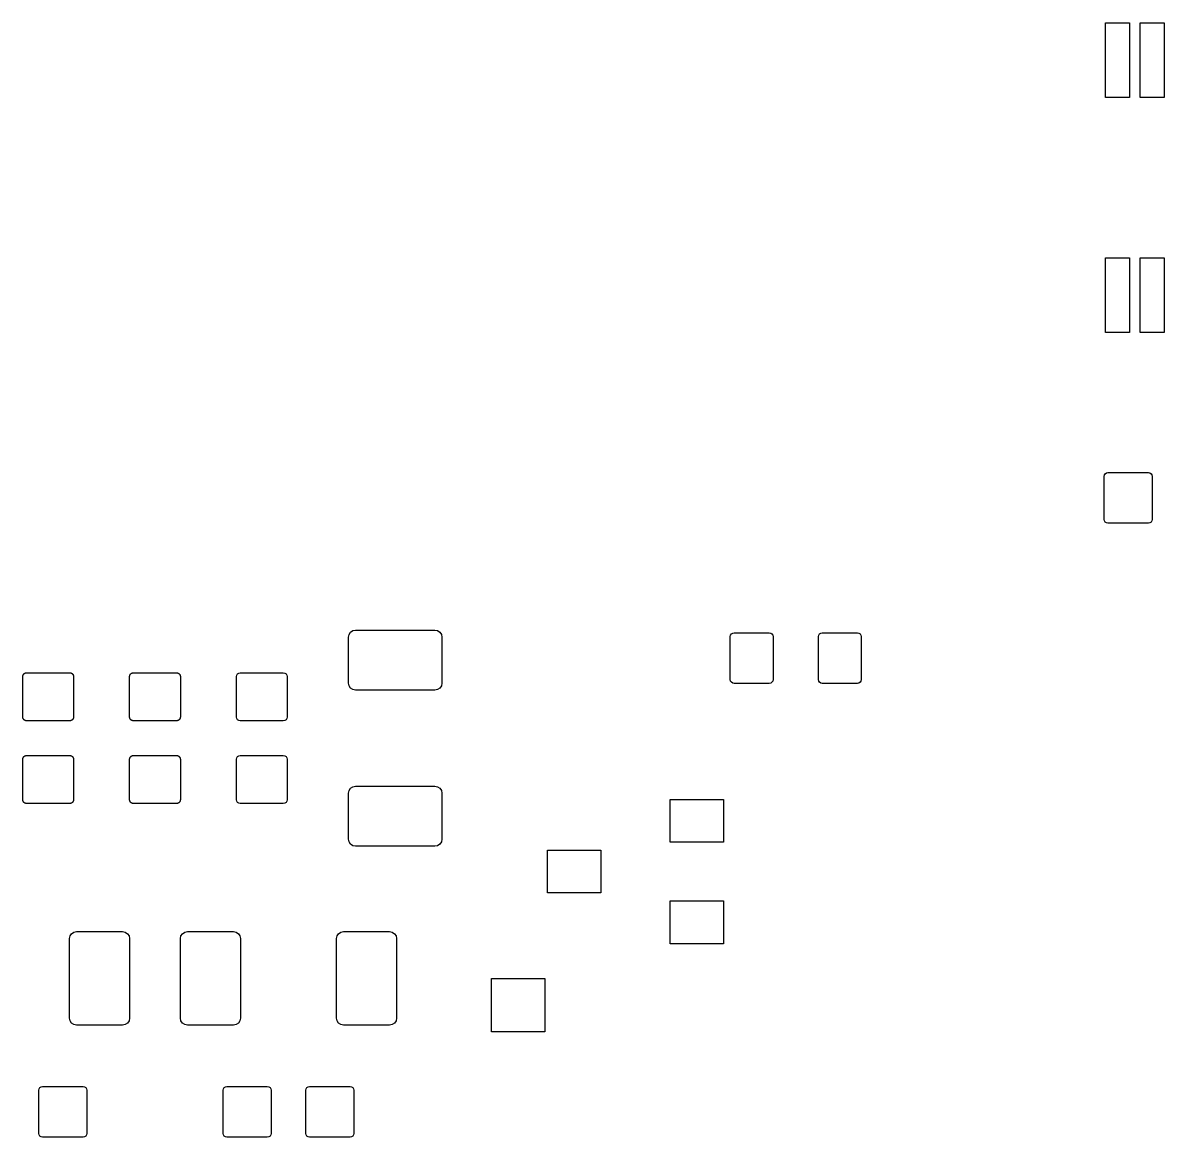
# Model space of a CAD drawing. Header units: inches. Extents: x 4.52 to 7.77, y -6.01 to -2.23.
# Drawn here: x 5.277 to 6.118, y -4.842 to -4.02 of the extents above; entities that cross this region are included whole.
import ezdxf

# ---------------------------------------------------------------- set-up
doc = ezdxf.new("R2010")
doc.units = ezdxf.units.IN
doc.header["$MEASUREMENT"] = 0
doc.layers.add('F.Paste', color=253, linetype='CONTINUOUS', true_color=0xb4a09a)

msp = doc.modelspace()

# ---------------------------------------------------------------- linework, layer by layer
at = {"layer": 'F.Paste', "linetype": 'CONTINUOUS'}
for p, q in [((6.0748, -4.0748), (6.0748, -4.01969)), ((6.0748, -4.01969), (6.09252, -4.01969)), ((6.09252, -4.01969), (6.09252, -4.0748)), ((6.10039, -4.0748), (6.10039, -4.01969)), ((6.10039, -4.01969), (6.11811, -4.01969)), ((6.11811, -4.01969), (6.11811, -4.0748)), ((6.09252, -4.0748), (6.0748, -4.0748)), ((6.11811, -4.0748), (6.10039, -4.0748)), ((6.0748, -4.24803), (6.0748, -4.19291)), ((6.0748, -4.19291), (6.09252, -4.19291)), ((6.09252, -4.19291), (6.09252, -4.24803)), ((6.10039, -4.24803), (6.10039, -4.19291)), ((6.10039, -4.19291), (6.11811, -4.19291)), ((6.11811, -4.19291), (6.11811, -4.24803)), ((6.09252, -4.24803), (6.0748, -4.24803)), ((6.11811, -4.24803), (6.10039, -4.24803)), ((6.07382, -4.35418), (6.07403, -4.35311)), ((6.07382, -4.38598), (6.07382, -4.35418)), ((6.07403, -4.35311), (6.07464, -4.3522)), ((6.07464, -4.3522), (6.07555, -4.35159)), ((6.07555, -4.35159), (6.07662, -4.35138)), ((6.07662, -4.35138), (6.10645, -4.35138)), ((6.10645, -4.35138), (6.10752, -4.35159)), ((6.10752, -4.35159), (6.10843, -4.3522)), ((6.10843, -4.3522), (6.10904, -4.35311)), ((6.10904, -4.35311), (6.10925, -4.35418)), ((6.10925, -4.35418), (6.10925, -4.38598)), ((6.07403, -4.38705), (6.07382, -4.38598)), ((6.07464, -4.38796), (6.07403, -4.38705)), ((6.07555, -4.38857), (6.07464, -4.38796)), ((6.07662, -4.38878), (6.07555, -4.38857)), ((6.10645, -4.38878), (6.07662, -4.38878)), ((6.10752, -4.38857), (6.10645, -4.38878)), ((6.10843, -4.38796), (6.10752, -4.38857)), ((6.10904, -4.38705), (6.10843, -4.38796)), ((6.10925, -4.38598), (6.10904, -4.38705)), ((5.51825, -4.46903), (5.51992, -4.46791)), ((5.51992, -4.46791), (5.5219, -4.46752)), ((5.5219, -4.46752), (5.58046, -4.46752)), ((5.58046, -4.46752), (5.58244, -4.46791)), ((5.58244, -4.46791), (5.58412, -4.46903)), ((5.51673, -4.47269), (5.51713, -4.47071)), ((5.51673, -4.50664), (5.51673, -4.47269)), ((5.51713, -4.47071), (5.51825, -4.46903)), ((5.58412, -4.46903), (5.58524, -4.47071)), ((5.58524, -4.47071), (5.58563, -4.47269)), ((5.58563, -4.47269), (5.58563, -4.50664)), ((5.79823, -4.47229), (5.79844, -4.47122)), ((5.79823, -4.50409), (5.79823, -4.47229)), ((5.79844, -4.47122), (5.79905, -4.47031)), ((5.79905, -4.47031), (5.79996, -4.4697)), ((5.79996, -4.4697), (5.80103, -4.46949)), ((5.80103, -4.46949), (5.82692, -4.46949)), ((5.82692, -4.46949), (5.82799, -4.4697)), ((5.82799, -4.4697), (5.8289, -4.47031)), ((5.8289, -4.47031), (5.82951, -4.47122)), ((5.82951, -4.47122), (5.82972, -4.47229)), ((5.82972, -4.47229), (5.82972, -4.50409)), ((5.86319, -4.47229), (5.8634, -4.47122)), ((5.86319, -4.50409), (5.86319, -4.47229)), ((5.8634, -4.47122), (5.86401, -4.47031)), ((5.86401, -4.47031), (5.86492, -4.4697)), ((5.86492, -4.4697), (5.86599, -4.46949)), ((5.86599, -4.46949), (5.89188, -4.46949)), ((5.89188, -4.46949), (5.89295, -4.4697)), ((5.89295, -4.4697), (5.89386, -4.47031)), ((5.89386, -4.47031), (5.89447, -4.47122)), ((5.89447, -4.47122), (5.89469, -4.47229)), ((5.89469, -4.47229), (5.89469, -4.50409)), ((5.27657, -4.50182), (5.27658, -4.50173)), ((5.27657, -4.53165), (5.27657, -4.50182)), ((5.27658, -4.50164), (5.27659, -4.50154)), ((5.27658, -4.50173), (5.27658, -4.50164)), ((5.27659, -4.50154), (5.2766, -4.50145)), ((5.2766, -4.50145), (5.27661, -4.50136)), ((5.27661, -4.50136), (5.27663, -4.50127)), ((5.27663, -4.50127), (5.27665, -4.50118)), ((5.27665, -4.50118), (5.27667, -4.50109)), ((5.27667, -4.50109), (5.2767, -4.50101)), ((5.2767, -4.50101), (5.27672, -4.50092)), ((5.27672, -4.50092), (5.27675, -4.50083)), ((5.27675, -4.50083), (5.27679, -4.50075)), ((5.27679, -4.50075), (5.27682, -4.50066)), ((5.27682, -4.50066), (5.27686, -4.50058)), ((5.27686, -4.50058), (5.27691, -4.5005)), ((5.27691, -4.5005), (5.27695, -4.50042)), ((5.27695, -4.50042), (5.277, -4.50034)), ((5.277, -4.50034), (5.27705, -4.50026)), ((5.27705, -4.50026), (5.2771, -4.50019)), ((5.2771, -4.50019), (5.27715, -4.50011)), ((5.27715, -4.50011), (5.27721, -4.50004)), ((5.27721, -4.50004), (5.27727, -4.49997)), ((5.27727, -4.49997), (5.27733, -4.4999)), ((5.27733, -4.4999), (5.2774, -4.49984)), ((5.2774, -4.49984), (5.27746, -4.49977)), ((5.27746, -4.49977), (5.27753, -4.49971)), ((5.27753, -4.49971), (5.2776, -4.49965)), ((5.2776, -4.49965), (5.27767, -4.4996)), ((5.27767, -4.4996), (5.27774, -4.49954)), ((5.27774, -4.49954), (5.27782, -4.49949)), ((5.27782, -4.49949), (5.2779, -4.49944)), ((5.2779, -4.49944), (5.27798, -4.49939)), ((5.27798, -4.49939), (5.27806, -4.49935)), ((5.27806, -4.49935), (5.27814, -4.4993)), ((5.27814, -4.4993), (5.27822, -4.49927)), ((5.27822, -4.49927), (5.27831, -4.49923)), ((5.27831, -4.49923), (5.27839, -4.4992)), ((5.27839, -4.4992), (5.27848, -4.49916)), ((5.27848, -4.49916), (5.27856, -4.49914)), ((5.27856, -4.49914), (5.27865, -4.49911)), ((5.27865, -4.49911), (5.27874, -4.49909)), ((5.27874, -4.49909), (5.27883, -4.49907)), ((5.27883, -4.49907), (5.27892, -4.49905)), ((5.27892, -4.49905), (5.27901, -4.49904)), ((5.27901, -4.49904), (5.2791, -4.49903)), ((5.2791, -4.49903), (5.27919, -4.49902)), ((5.27919, -4.49902), (5.27929, -4.49902)), ((5.27929, -4.49902), (5.27938, -4.49902)), ((5.27938, -4.49902), (5.31117, -4.49902)), ((5.31117, -4.49902), (5.31126, -4.49902)), ((5.31126, -4.49902), (5.31136, -4.49902)), ((5.31136, -4.49902), (5.31145, -4.49903)), ((5.31145, -4.49903), (5.31154, -4.49904)), ((5.31154, -4.49904), (5.31163, -4.49905)), ((5.31163, -4.49905), (5.31172, -4.49907)), ((5.31172, -4.49907), (5.31181, -4.49909)), ((5.31181, -4.49909), (5.3119, -4.49911)), ((5.3119, -4.49911), (5.31199, -4.49914)), ((5.31199, -4.49914), (5.31207, -4.49916)), ((5.31207, -4.49916), (5.31216, -4.4992)), ((5.31216, -4.4992), (5.31225, -4.49923)), ((5.31225, -4.49923), (5.31233, -4.49927)), ((5.31233, -4.49927), (5.31241, -4.4993)), ((5.31241, -4.4993), (5.31249, -4.49935)), ((5.31249, -4.49935), (5.31257, -4.49939)), ((5.31257, -4.49939), (5.31265, -4.49944)), ((5.31265, -4.49944), (5.31273, -4.49949)), ((5.31273, -4.49949), (5.31281, -4.49954)), ((5.31281, -4.49954), (5.31288, -4.49959)), ((5.31288, -4.49959), (5.31295, -4.49965)), ((5.31295, -4.49965), (5.31302, -4.49971)), ((5.31302, -4.49971), (5.31309, -4.49977)), ((5.31309, -4.49977), (5.31316, -4.49984)), ((5.31316, -4.49984), (5.31322, -4.4999)), ((5.31322, -4.4999), (5.31328, -4.49997)), ((5.31328, -4.49997), (5.31334, -4.50004)), ((5.31334, -4.50004), (5.3134, -4.50011)), ((5.3134, -4.50011), (5.31345, -4.50019)), ((5.31345, -4.50019), (5.3135, -4.50026)), ((5.3135, -4.50026), (5.31355, -4.50034)), ((5.31355, -4.50034), (5.3136, -4.50042)), ((5.3136, -4.50042), (5.31365, -4.5005)), ((5.31365, -4.5005), (5.31369, -4.50058)), ((5.31369, -4.50058), (5.31373, -4.50066)), ((5.31373, -4.50066), (5.31376, -4.50075)), ((5.31376, -4.50075), (5.3138, -4.50083)), ((5.3138, -4.50083), (5.31383, -4.50092)), ((5.31383, -4.50092), (5.31386, -4.50101)), ((5.31386, -4.50101), (5.31388, -4.50109)), ((5.31388, -4.50109), (5.3139, -4.50118)), ((5.3139, -4.50118), (5.31392, -4.50127)), ((5.31392, -4.50127), (5.31394, -4.50136)), ((5.31394, -4.50136), (5.31395, -4.50145)), ((5.31395, -4.50145), (5.31396, -4.50154)), ((5.31396, -4.50154), (5.31397, -4.50164)), ((5.31397, -4.50164), (5.31397, -4.50173)), ((5.31397, -4.50173), (5.31398, -4.50182)), ((5.31398, -4.50182), (5.31398, -4.53165)), ((5.35531, -4.50182), (5.35532, -4.50173)), ((5.35531, -4.53165), (5.35531, -4.50182)), ((5.35532, -4.50164), (5.35533, -4.50154)), ((5.35532, -4.50173), (5.35532, -4.50164)), ((5.35533, -4.50154), (5.35534, -4.50145)), ((5.35534, -4.50145), (5.35535, -4.50136)), ((5.35535, -4.50136), (5.35537, -4.50127)), ((5.35537, -4.50127), (5.35539, -4.50118)), ((5.35539, -4.50118), (5.35541, -4.50109)), ((5.35541, -4.50109), (5.35544, -4.50101)), ((5.35544, -4.50101), (5.35546, -4.50092)), ((5.35546, -4.50092), (5.35549, -4.50083)), ((5.35549, -4.50083), (5.35553, -4.50075)), ((5.35553, -4.50075), (5.35556, -4.50066)), ((5.35556, -4.50066), (5.3556, -4.50058)), ((5.3556, -4.50058), (5.35565, -4.5005)), ((5.35565, -4.5005), (5.35569, -4.50042)), ((5.35569, -4.50042), (5.35574, -4.50034)), ((5.35574, -4.50034), (5.35579, -4.50026)), ((5.35579, -4.50026), (5.35584, -4.50019)), ((5.35584, -4.50019), (5.35589, -4.50011)), ((5.35589, -4.50011), (5.35595, -4.50004)), ((5.35595, -4.50004), (5.35601, -4.49997)), ((5.35601, -4.49997), (5.35607, -4.4999)), ((5.35607, -4.4999), (5.35614, -4.49984)), ((5.35614, -4.49984), (5.3562, -4.49977)), ((5.3562, -4.49977), (5.35627, -4.49971)), ((5.35627, -4.49971), (5.35634, -4.49965)), ((5.35634, -4.49965), (5.35641, -4.4996)), ((5.35641, -4.4996), (5.35649, -4.49954)), ((5.35649, -4.49954), (5.35656, -4.49949)), ((5.35656, -4.49949), (5.35664, -4.49944)), ((5.35664, -4.49944), (5.35672, -4.49939)), ((5.35672, -4.49939), (5.3568, -4.49935)), ((5.3568, -4.49935), (5.35688, -4.4993)), ((5.35688, -4.4993), (5.35696, -4.49927)), ((5.35696, -4.49927), (5.35705, -4.49923)), ((5.35705, -4.49923), (5.35713, -4.4992)), ((5.35713, -4.4992), (5.35722, -4.49916)), ((5.35722, -4.49916), (5.3573, -4.49914)), ((5.3573, -4.49914), (5.35739, -4.49911)), ((5.35739, -4.49911), (5.35748, -4.49909)), ((5.35748, -4.49909), (5.35757, -4.49907)), ((5.35757, -4.49907), (5.35766, -4.49905)), ((5.35766, -4.49905), (5.35775, -4.49904)), ((5.35775, -4.49904), (5.35784, -4.49903)), ((5.35784, -4.49903), (5.35793, -4.49902)), ((5.35793, -4.49902), (5.35803, -4.49902)), ((5.35803, -4.49902), (5.35812, -4.49902)), ((5.35812, -4.49902), (5.38991, -4.49902)), ((5.38991, -4.49902), (5.39, -4.49902)), ((5.39, -4.49902), (5.3901, -4.49902)), ((5.3901, -4.49902), (5.39019, -4.49903)), ((5.39019, -4.49903), (5.39028, -4.49904)), ((5.39028, -4.49904), (5.39037, -4.49905)), ((5.39037, -4.49905), (5.39046, -4.49907)), ((5.39046, -4.49907), (5.39055, -4.49909)), ((5.39055, -4.49909), (5.39064, -4.49911)), ((5.39064, -4.49911), (5.39073, -4.49914)), ((5.39073, -4.49914), (5.39081, -4.49916)), ((5.39081, -4.49916), (5.3909, -4.4992)), ((5.3909, -4.4992), (5.39099, -4.49923)), ((5.39099, -4.49923), (5.39107, -4.49927)), ((5.39107, -4.49927), (5.39115, -4.4993)), ((5.39115, -4.4993), (5.39123, -4.49935)), ((5.39123, -4.49935), (5.39131, -4.49939)), ((5.39131, -4.49939), (5.39139, -4.49944)), ((5.39139, -4.49944), (5.39147, -4.49949)), ((5.39147, -4.49949), (5.39155, -4.49954)), ((5.39155, -4.49954), (5.39162, -4.49959)), ((5.39162, -4.49959), (5.39169, -4.49965)), ((5.39169, -4.49965), (5.39176, -4.49971)), ((5.39176, -4.49971), (5.39183, -4.49977)), ((5.39183, -4.49977), (5.3919, -4.49984)), ((5.3919, -4.49984), (5.39196, -4.4999)), ((5.39196, -4.4999), (5.39202, -4.49997)), ((5.39202, -4.49997), (5.39208, -4.50004)), ((5.39208, -4.50004), (5.39214, -4.50011)), ((5.39214, -4.50011), (5.39219, -4.50019)), ((5.39219, -4.50019), (5.39224, -4.50026)), ((5.39224, -4.50026), (5.39229, -4.50034)), ((5.39229, -4.50034), (5.39234, -4.50042)), ((5.39234, -4.50042), (5.39239, -4.5005)), ((5.39239, -4.5005), (5.39243, -4.50058)), ((5.39243, -4.50058), (5.39247, -4.50066)), ((5.39247, -4.50066), (5.3925, -4.50075)), ((5.3925, -4.50075), (5.39254, -4.50083)), ((5.39254, -4.50083), (5.39257, -4.50092)), ((5.39257, -4.50092), (5.3926, -4.50101)), ((5.3926, -4.50101), (5.39262, -4.50109)), ((5.39262, -4.50109), (5.39264, -4.50118)), ((5.39264, -4.50118), (5.39266, -4.50127)), ((5.39266, -4.50127), (5.39268, -4.50136)), ((5.39268, -4.50136), (5.39269, -4.50145)), ((5.39269, -4.50145), (5.3927, -4.50154)), ((5.3927, -4.50154), (5.39271, -4.50164)), ((5.39271, -4.50164), (5.39271, -4.50173)), ((5.39271, -4.50173), (5.39272, -4.50182)), ((5.39272, -4.50182), (5.39272, -4.53165)), ((5.43405, -4.50182), (5.43427, -4.50075)), ((5.43405, -4.53165), (5.43405, -4.50182)), ((5.43427, -4.50075), (5.43488, -4.49984)), ((5.43488, -4.49984), (5.43579, -4.49923)), ((5.43579, -4.49923), (5.43686, -4.49902)), ((5.43686, -4.49902), (5.46865, -4.49902)), ((5.46865, -4.49902), (5.46973, -4.49923)), ((5.46973, -4.49923), (5.47064, -4.49984)), ((5.47064, -4.49984), (5.47124, -4.50075)), ((5.47124, -4.50075), (5.47146, -4.50182)), ((5.47146, -4.50182), (5.47146, -4.53165)), ((5.51713, -4.50862), (5.51673, -4.50664)), ((5.51825, -4.5103), (5.51713, -4.50862)), ((5.51992, -4.51142), (5.51825, -4.5103)), ((5.58412, -4.5103), (5.58244, -4.51142)), ((5.58524, -4.50862), (5.58412, -4.5103)), ((5.58563, -4.50664), (5.58524, -4.50862)), ((5.79844, -4.50516), (5.79823, -4.50409)), ((5.79905, -4.50607), (5.79844, -4.50516)), ((5.79996, -4.50668), (5.79905, -4.50607)), ((5.80103, -4.50689), (5.79996, -4.50668)), ((5.82692, -4.50689), (5.80103, -4.50689)), ((5.82799, -4.50668), (5.82692, -4.50689)), ((5.8289, -4.50607), (5.82799, -4.50668)), ((5.82951, -4.50516), (5.8289, -4.50607)), ((5.82972, -4.50409), (5.82951, -4.50516)), ((5.8634, -4.50516), (5.86319, -4.50409)), ((5.86401, -4.50607), (5.8634, -4.50516)), ((5.86492, -4.50668), (5.86401, -4.50607)), ((5.86599, -4.50689), (5.86492, -4.50668)), ((5.89188, -4.50689), (5.86599, -4.50689)), ((5.89295, -4.50668), (5.89188, -4.50689)), ((5.89386, -4.50607), (5.89295, -4.50668)), ((5.89447, -4.50516), (5.89386, -4.50607)), ((5.89469, -4.50409), (5.89447, -4.50516)), ((5.5219, -4.51181), (5.51992, -4.51142)), ((5.58046, -4.51181), (5.5219, -4.51181)), ((5.58244, -4.51142), (5.58046, -4.51181)), ((5.27658, -4.53174), (5.27657, -4.53165)), ((5.27658, -4.53183), (5.27658, -4.53174)), ((5.27659, -4.53192), (5.27658, -4.53183)), ((5.2766, -4.53201), (5.27659, -4.53192)), ((5.27661, -4.5321), (5.2766, -4.53201)), ((5.27663, -4.53219), (5.27661, -4.5321)), ((5.27665, -4.53228), (5.27663, -4.53219)), ((5.27667, -4.53237), (5.27665, -4.53228)), ((5.2767, -4.53246), (5.27667, -4.53237)), ((5.27672, -4.53255), (5.2767, -4.53246)), ((5.27675, -4.53263), (5.27672, -4.53255)), ((5.27679, -4.53272), (5.27675, -4.53263)), ((5.27682, -4.5328), (5.27679, -4.53272)), ((5.27686, -4.53289), (5.27682, -4.5328)), ((5.27691, -4.53297), (5.27686, -4.53289)), ((5.27695, -4.53305), (5.27691, -4.53297)), ((5.277, -4.53313), (5.27695, -4.53305)), ((5.27705, -4.5332), (5.277, -4.53313)), ((5.2771, -4.53328), (5.27705, -4.5332)), ((5.27715, -4.53335), (5.2771, -4.53328)), ((5.27721, -4.53342), (5.27715, -4.53335)), ((5.27727, -4.53349), (5.27721, -4.53342)), ((5.27733, -4.53356), (5.27727, -4.53349)), ((5.2774, -4.53363), (5.27733, -4.53356)), ((5.27746, -4.53369), (5.2774, -4.53363)), ((5.27753, -4.53375), (5.27746, -4.53369)), ((5.2776, -4.53381), (5.27753, -4.53375)), ((5.27767, -4.53387), (5.2776, -4.53381)), ((5.27775, -4.53392), (5.27767, -4.53387)), ((5.27782, -4.53398), (5.27775, -4.53392)), ((5.2779, -4.53403), (5.27782, -4.53398)), ((5.27798, -4.53407), (5.2779, -4.53403)), ((5.27806, -4.53412), (5.27798, -4.53407)), ((5.27814, -4.53416), (5.27806, -4.53412)), ((5.27822, -4.5342), (5.27814, -4.53416)), ((5.27831, -4.53424), (5.27822, -4.5342)), ((5.27839, -4.53427), (5.27831, -4.53424)), ((5.27848, -4.5343), (5.27839, -4.53427)), ((5.27856, -4.53433), (5.27848, -4.5343)), ((5.27865, -4.53435), (5.27856, -4.53433)), ((5.27874, -4.53438), (5.27865, -4.53435)), ((5.27883, -4.53439), (5.27874, -4.53438)), ((5.27892, -4.53441), (5.27883, -4.53439)), ((5.27901, -4.53442), (5.27892, -4.53441)), ((5.2791, -4.53444), (5.27901, -4.53442)), ((5.27919, -4.53444), (5.2791, -4.53444)), ((5.27929, -4.53445), (5.27919, -4.53444)), ((5.27938, -4.53445), (5.27929, -4.53445)), ((5.31117, -4.53445), (5.27938, -4.53445)), ((5.31126, -4.53445), (5.31117, -4.53445)), ((5.31136, -4.53444), (5.31126, -4.53445)), ((5.31145, -4.53444), (5.31136, -4.53444)), ((5.31154, -4.53442), (5.31145, -4.53444)), ((5.31163, -4.53441), (5.31154, -4.53442)), ((5.31172, -4.53439), (5.31163, -4.53441)), ((5.31181, -4.53438), (5.31172, -4.53439)), ((5.3119, -4.53435), (5.31181, -4.53438)), ((5.31199, -4.53433), (5.3119, -4.53435)), ((5.31207, -4.5343), (5.31199, -4.53433)), ((5.31216, -4.53427), (5.31207, -4.5343)), ((5.31225, -4.53424), (5.31216, -4.53427)), ((5.31233, -4.5342), (5.31225, -4.53424)), ((5.31241, -4.53416), (5.31233, -4.5342)), ((5.31249, -4.53412), (5.31241, -4.53416)), ((5.31257, -4.53407), (5.31249, -4.53412)), ((5.31265, -4.53403), (5.31257, -4.53407)), ((5.31273, -4.53398), (5.31265, -4.53403)), ((5.31281, -4.53392), (5.31273, -4.53398)), ((5.31288, -4.53387), (5.31281, -4.53392)), ((5.31295, -4.53381), (5.31288, -4.53387)), ((5.31302, -4.53375), (5.31295, -4.53381)), ((5.31309, -4.53369), (5.31302, -4.53375)), ((5.31316, -4.53363), (5.31309, -4.53369)), ((5.31322, -4.53356), (5.31316, -4.53363)), ((5.31328, -4.53349), (5.31322, -4.53356)), ((5.31334, -4.53342), (5.31328, -4.53349)), ((5.3134, -4.53335), (5.31334, -4.53342)), ((5.31345, -4.53328), (5.3134, -4.53335)), ((5.3135, -4.5332), (5.31345, -4.53328)), ((5.31355, -4.53313), (5.3135, -4.5332)), ((5.3136, -4.53305), (5.31355, -4.53313)), ((5.31365, -4.53297), (5.3136, -4.53305)), ((5.31369, -4.53289), (5.31365, -4.53297)), ((5.31373, -4.5328), (5.31369, -4.53289)), ((5.31376, -4.53272), (5.31373, -4.5328)), ((5.3138, -4.53263), (5.31376, -4.53272)), ((5.31383, -4.53255), (5.3138, -4.53263)), ((5.31386, -4.53246), (5.31383, -4.53255)), ((5.31388, -4.53237), (5.31386, -4.53246)), ((5.3139, -4.53228), (5.31388, -4.53237)), ((5.31392, -4.53219), (5.3139, -4.53228)), ((5.31394, -4.5321), (5.31392, -4.53219)), ((5.31395, -4.53201), (5.31394, -4.5321)), ((5.31396, -4.53192), (5.31395, -4.53201)), ((5.31397, -4.53183), (5.31396, -4.53192)), ((5.31398, -4.53165), (5.31397, -4.53174)), ((5.31397, -4.53174), (5.31397, -4.53183)), ((5.35532, -4.53174), (5.35531, -4.53165)), ((5.35532, -4.53183), (5.35532, -4.53174)), ((5.35533, -4.53192), (5.35532, -4.53183)), ((5.35534, -4.53201), (5.35533, -4.53192)), ((5.35535, -4.5321), (5.35534, -4.53201)), ((5.35537, -4.53219), (5.35535, -4.5321)), ((5.35539, -4.53228), (5.35537, -4.53219)), ((5.35541, -4.53237), (5.35539, -4.53228)), ((5.35544, -4.53246), (5.35541, -4.53237)), ((5.35546, -4.53255), (5.35544, -4.53246)), ((5.35549, -4.53263), (5.35546, -4.53255)), ((5.35553, -4.53272), (5.35549, -4.53263)), ((5.35556, -4.5328), (5.35553, -4.53272)), ((5.3556, -4.53289), (5.35556, -4.5328)), ((5.35565, -4.53297), (5.3556, -4.53289)), ((5.35569, -4.53305), (5.35565, -4.53297)), ((5.35574, -4.53313), (5.35569, -4.53305)), ((5.35579, -4.5332), (5.35574, -4.53313)), ((5.35584, -4.53328), (5.35579, -4.5332)), ((5.35589, -4.53335), (5.35584, -4.53328)), ((5.35595, -4.53342), (5.35589, -4.53335)), ((5.35601, -4.53349), (5.35595, -4.53342)), ((5.35607, -4.53356), (5.35601, -4.53349)), ((5.35614, -4.53363), (5.35607, -4.53356)), ((5.3562, -4.53369), (5.35614, -4.53363)), ((5.35627, -4.53375), (5.3562, -4.53369)), ((5.35634, -4.53381), (5.35627, -4.53375)), ((5.35641, -4.53387), (5.35634, -4.53381)), ((5.35649, -4.53392), (5.35641, -4.53387)), ((5.35656, -4.53398), (5.35649, -4.53392)), ((5.35664, -4.53403), (5.35656, -4.53398)), ((5.35672, -4.53407), (5.35664, -4.53403)), ((5.3568, -4.53412), (5.35672, -4.53407)), ((5.35688, -4.53416), (5.3568, -4.53412)), ((5.35696, -4.5342), (5.35688, -4.53416)), ((5.35705, -4.53424), (5.35696, -4.5342)), ((5.35713, -4.53427), (5.35705, -4.53424)), ((5.35722, -4.5343), (5.35713, -4.53427)), ((5.3573, -4.53433), (5.35722, -4.5343)), ((5.35739, -4.53435), (5.3573, -4.53433)), ((5.35748, -4.53438), (5.35739, -4.53435)), ((5.35757, -4.53439), (5.35748, -4.53438)), ((5.35766, -4.53441), (5.35757, -4.53439)), ((5.35775, -4.53442), (5.35766, -4.53441)), ((5.35784, -4.53444), (5.35775, -4.53442)), ((5.35793, -4.53444), (5.35784, -4.53444)), ((5.35803, -4.53445), (5.35793, -4.53444)), ((5.35812, -4.53445), (5.35803, -4.53445)), ((5.38991, -4.53445), (5.35812, -4.53445)), ((5.39001, -4.53445), (5.38991, -4.53445)), ((5.3901, -4.53444), (5.39001, -4.53445)), ((5.39019, -4.53444), (5.3901, -4.53444)), ((5.39028, -4.53442), (5.39019, -4.53444)), ((5.39037, -4.53441), (5.39028, -4.53442)), ((5.39046, -4.53439), (5.39037, -4.53441)), ((5.39055, -4.53438), (5.39046, -4.53439)), ((5.39064, -4.53435), (5.39055, -4.53438)), ((5.39073, -4.53433), (5.39064, -4.53435)), ((5.39081, -4.5343), (5.39073, -4.53433)), ((5.3909, -4.53427), (5.39081, -4.5343)), ((5.39099, -4.53424), (5.3909, -4.53427)), ((5.39107, -4.5342), (5.39099, -4.53424)), ((5.39115, -4.53416), (5.39107, -4.5342)), ((5.39123, -4.53412), (5.39115, -4.53416)), ((5.39131, -4.53407), (5.39123, -4.53412)), ((5.39139, -4.53403), (5.39131, -4.53407)), ((5.39147, -4.53398), (5.39139, -4.53403)), ((5.39155, -4.53392), (5.39147, -4.53398)), ((5.39162, -4.53387), (5.39155, -4.53392)), ((5.39169, -4.53381), (5.39162, -4.53387)), ((5.39176, -4.53375), (5.39169, -4.53381)), ((5.39183, -4.53369), (5.39176, -4.53375)), ((5.3919, -4.53363), (5.39183, -4.53369)), ((5.39196, -4.53356), (5.3919, -4.53363)), ((5.39202, -4.53349), (5.39196, -4.53356)), ((5.39208, -4.53342), (5.39202, -4.53349)), ((5.39214, -4.53335), (5.39208, -4.53342)), ((5.39219, -4.53328), (5.39214, -4.53335)), ((5.39224, -4.5332), (5.39219, -4.53328)), ((5.39229, -4.53313), (5.39224, -4.5332)), ((5.39234, -4.53305), (5.39229, -4.53313)), ((5.39239, -4.53297), (5.39234, -4.53305)), ((5.39243, -4.53289), (5.39239, -4.53297)), ((5.39247, -4.5328), (5.39243, -4.53289)), ((5.3925, -4.53272), (5.39247, -4.5328)), ((5.39254, -4.53263), (5.3925, -4.53272)), ((5.39257, -4.53255), (5.39254, -4.53263)), ((5.3926, -4.53246), (5.39257, -4.53255)), ((5.39262, -4.53237), (5.3926, -4.53246)), ((5.39264, -4.53228), (5.39262, -4.53237)), ((5.39266, -4.53219), (5.39264, -4.53228)), ((5.39268, -4.5321), (5.39266, -4.53219)), ((5.39269, -4.53201), (5.39268, -4.5321)), ((5.3927, -4.53192), (5.39269, -4.53201)), ((5.39271, -4.53183), (5.3927, -4.53192)), ((5.39272, -4.53165), (5.39271, -4.53174)), ((5.39271, -4.53174), (5.39271, -4.53183)), ((5.43427, -4.53272), (5.43405, -4.53165)), ((5.43488, -4.53363), (5.43427, -4.53272)), ((5.43579, -4.53424), (5.43488, -4.53363)), ((5.43686, -4.53445), (5.43579, -4.53424)), ((5.46865, -4.53445), (5.43686, -4.53445)), ((5.46973, -4.53424), (5.46865, -4.53445)), ((5.47064, -4.53363), (5.46973, -4.53424)), ((5.47124, -4.53272), (5.47064, -4.53363)), ((5.47146, -4.53165), (5.47124, -4.53272)), ((5.27715, -4.56114), (5.27721, -4.56106)), ((5.27721, -4.56106), (5.27727, -4.56099)), ((5.27727, -4.56099), (5.27733, -4.56093)), ((5.27733, -4.56093), (5.2774, -4.56086)), ((5.2774, -4.56086), (5.27746, -4.5608)), ((5.27746, -4.5608), (5.27753, -4.56074)), ((5.27753, -4.56074), (5.2776, -4.56068)), ((5.2776, -4.56068), (5.27767, -4.56062)), ((5.27767, -4.56062), (5.27775, -4.56056)), ((5.27775, -4.56056), (5.27782, -4.56051)), ((5.27782, -4.56051), (5.2779, -4.56046)), ((5.2779, -4.56046), (5.27798, -4.56041)), ((5.27798, -4.56041), (5.27806, -4.56037)), ((5.27806, -4.56037), (5.27814, -4.56033)), ((5.27814, -4.56033), (5.27822, -4.56029)), ((5.27822, -4.56029), (5.27831, -4.56025)), ((5.27831, -4.56025), (5.27839, -4.56022)), ((5.27839, -4.56022), (5.27848, -4.56019)), ((5.27848, -4.56019), (5.27856, -4.56016)), ((5.27856, -4.56016), (5.27865, -4.56013)), ((5.27865, -4.56013), (5.27874, -4.56011)), ((5.27874, -4.56011), (5.27883, -4.56009)), ((5.27883, -4.56009), (5.27892, -4.56008)), ((5.27892, -4.56008), (5.27901, -4.56006)), ((5.27901, -4.56006), (5.2791, -4.56005)), ((5.2791, -4.56005), (5.27919, -4.56005)), ((5.27919, -4.56005), (5.27929, -4.56004)), ((5.27929, -4.56004), (5.27938, -4.56004)), ((5.27938, -4.56004), (5.31117, -4.56004)), ((5.31117, -4.56004), (5.31126, -4.56004)), ((5.31126, -4.56004), (5.31136, -4.56005)), ((5.31136, -4.56005), (5.31145, -4.56005)), ((5.31145, -4.56005), (5.31154, -4.56006)), ((5.31154, -4.56006), (5.31163, -4.56008)), ((5.31163, -4.56008), (5.31172, -4.56009)), ((5.31172, -4.56009), (5.31181, -4.56011)), ((5.31181, -4.56011), (5.3119, -4.56013)), ((5.3119, -4.56013), (5.31199, -4.56016)), ((5.31199, -4.56016), (5.31207, -4.56019)), ((5.31207, -4.56019), (5.31216, -4.56022)), ((5.31216, -4.56022), (5.31225, -4.56025)), ((5.31225, -4.56025), (5.31233, -4.56029)), ((5.31233, -4.56029), (5.31241, -4.56033)), ((5.31241, -4.56033), (5.31249, -4.56037)), ((5.31249, -4.56037), (5.31257, -4.56041)), ((5.31257, -4.56041), (5.31265, -4.56046)), ((5.31265, -4.56046), (5.31273, -4.56051)), ((5.31273, -4.56051), (5.31281, -4.56056)), ((5.31281, -4.56056), (5.31288, -4.56062)), ((5.31288, -4.56062), (5.31295, -4.56068)), ((5.31295, -4.56068), (5.31302, -4.56073)), ((5.31302, -4.56073), (5.31309, -4.5608)), ((5.31309, -4.5608), (5.31316, -4.56086)), ((5.31316, -4.56086), (5.31322, -4.56093)), ((5.31322, -4.56093), (5.31328, -4.56099)), ((5.31328, -4.56099), (5.31334, -4.56106)), ((5.31334, -4.56106), (5.3134, -4.56114)), ((5.35589, -4.56114), (5.35595, -4.56106)), ((5.35595, -4.56106), (5.35601, -4.56099)), ((5.35601, -4.56099), (5.35607, -4.56093)), ((5.35607, -4.56093), (5.35614, -4.56086)), ((5.35614, -4.56086), (5.3562, -4.5608)), ((5.3562, -4.5608), (5.35627, -4.56074)), ((5.35627, -4.56074), (5.35634, -4.56068)), ((5.35634, -4.56068), (5.35641, -4.56062)), ((5.35641, -4.56062), (5.35649, -4.56056)), ((5.35649, -4.56056), (5.35656, -4.56051)), ((5.35656, -4.56051), (5.35664, -4.56046)), ((5.35664, -4.56046), (5.35672, -4.56041)), ((5.35672, -4.56041), (5.3568, -4.56037)), ((5.3568, -4.56037), (5.35688, -4.56033)), ((5.35688, -4.56033), (5.35696, -4.56029)), ((5.35696, -4.56029), (5.35705, -4.56025)), ((5.35705, -4.56025), (5.35713, -4.56022)), ((5.35713, -4.56022), (5.35722, -4.56019)), ((5.35722, -4.56019), (5.3573, -4.56016)), ((5.3573, -4.56016), (5.35739, -4.56013)), ((5.35739, -4.56013), (5.35748, -4.56011)), ((5.35748, -4.56011), (5.35757, -4.56009)), ((5.35757, -4.56009), (5.35766, -4.56008)), ((5.35766, -4.56008), (5.35775, -4.56006)), ((5.35775, -4.56006), (5.35784, -4.56005)), ((5.35784, -4.56005), (5.35793, -4.56005)), ((5.35793, -4.56005), (5.35803, -4.56004)), ((5.35803, -4.56004), (5.35812, -4.56004)), ((5.35812, -4.56004), (5.38991, -4.56004)), ((5.38991, -4.56004), (5.39001, -4.56004)), ((5.39001, -4.56004), (5.3901, -4.56005)), ((5.3901, -4.56005), (5.39019, -4.56005)), ((5.39019, -4.56005), (5.39028, -4.56006)), ((5.39028, -4.56006), (5.39037, -4.56008)), ((5.39037, -4.56008), (5.39046, -4.56009)), ((5.39046, -4.56009), (5.39055, -4.56011)), ((5.39055, -4.56011), (5.39064, -4.56013)), ((5.39064, -4.56013), (5.39073, -4.56016)), ((5.39073, -4.56016), (5.39081, -4.56019)), ((5.39081, -4.56019), (5.3909, -4.56022)), ((5.3909, -4.56022), (5.39099, -4.56025)), ((5.39099, -4.56025), (5.39107, -4.56029)), ((5.39107, -4.56029), (5.39115, -4.56033)), ((5.39115, -4.56033), (5.39123, -4.56037)), ((5.39123, -4.56037), (5.39131, -4.56041)), ((5.39131, -4.56041), (5.39139, -4.56046)), ((5.39139, -4.56046), (5.39147, -4.56051)), ((5.39147, -4.56051), (5.39155, -4.56056)), ((5.39155, -4.56056), (5.39162, -4.56062)), ((5.39162, -4.56062), (5.39169, -4.56068)), ((5.39169, -4.56068), (5.39176, -4.56073)), ((5.39176, -4.56073), (5.39183, -4.5608)), ((5.39183, -4.5608), (5.3919, -4.56086)), ((5.3919, -4.56086), (5.39196, -4.56093)), ((5.39196, -4.56093), (5.39202, -4.56099)), ((5.39202, -4.56099), (5.39208, -4.56106)), ((5.39208, -4.56106), (5.39214, -4.56114)), ((5.43427, -4.56177), (5.43488, -4.56086)), ((5.43488, -4.56086), (5.43579, -4.56025)), ((5.43579, -4.56025), (5.43686, -4.56004)), ((5.43686, -4.56004), (5.46865, -4.56004)), ((5.46865, -4.56004), (5.46973, -4.56025)), ((5.46973, -4.56025), (5.47064, -4.56086)), ((5.47064, -4.56086), (5.47124, -4.56177)), ((5.27657, -4.56284), (5.27658, -4.56275)), ((5.27657, -4.59267), (5.27657, -4.56284)), ((5.27658, -4.56266), (5.27659, -4.56257)), ((5.27658, -4.56275), (5.27658, -4.56266)), ((5.27659, -4.56257), (5.2766, -4.56248)), ((5.2766, -4.56248), (5.27661, -4.56239)), ((5.27661, -4.56239), (5.27663, -4.5623)), ((5.27663, -4.5623), (5.27665, -4.56221)), ((5.27665, -4.56221), (5.27667, -4.56212)), ((5.27667, -4.56212), (5.2767, -4.56203)), ((5.2767, -4.56203), (5.27672, -4.56194)), ((5.27672, -4.56194), (5.27675, -4.56186)), ((5.27675, -4.56186), (5.27679, -4.56177)), ((5.27679, -4.56177), (5.27682, -4.56169)), ((5.27682, -4.56169), (5.27686, -4.5616)), ((5.27686, -4.5616), (5.27691, -4.56152)), ((5.27691, -4.56152), (5.27695, -4.56144)), ((5.27695, -4.56144), (5.277, -4.56136)), ((5.277, -4.56136), (5.27705, -4.56129)), ((5.27705, -4.56129), (5.2771, -4.56121)), ((5.2771, -4.56121), (5.27715, -4.56114)), ((5.3134, -4.56114), (5.31345, -4.56121)), ((5.31345, -4.56121), (5.3135, -4.56129)), ((5.3135, -4.56129), (5.31355, -4.56136)), ((5.31355, -4.56136), (5.3136, -4.56144)), ((5.3136, -4.56144), (5.31365, -4.56152)), ((5.31365, -4.56152), (5.31369, -4.5616)), ((5.31369, -4.5616), (5.31373, -4.56169)), ((5.31373, -4.56169), (5.31376, -4.56177)), ((5.31376, -4.56177), (5.3138, -4.56186)), ((5.3138, -4.56186), (5.31383, -4.56194)), ((5.31383, -4.56194), (5.31386, -4.56203)), ((5.31386, -4.56203), (5.31388, -4.56212)), ((5.31388, -4.56212), (5.3139, -4.56221)), ((5.3139, -4.56221), (5.31392, -4.5623)), ((5.31392, -4.5623), (5.31394, -4.56239)), ((5.31394, -4.56239), (5.31395, -4.56248)), ((5.31395, -4.56248), (5.31396, -4.56257)), ((5.31396, -4.56257), (5.31397, -4.56266)), ((5.31397, -4.56266), (5.31397, -4.56275)), ((5.31397, -4.56275), (5.31398, -4.56284)), ((5.31398, -4.56284), (5.31398, -4.59267)), ((5.35532, -4.56266), (5.35533, -4.56257)), ((5.35532, -4.56275), (5.35532, -4.56266)), ((5.35531, -4.56284), (5.35532, -4.56275)), ((5.35532, -4.59267), (5.35531, -4.56284)), ((5.35533, -4.56257), (5.35534, -4.56248)), ((5.35534, -4.56248), (5.35535, -4.56239)), ((5.35535, -4.56239), (5.35537, -4.5623)), ((5.35537, -4.5623), (5.35539, -4.56221)), ((5.35539, -4.56221), (5.35541, -4.56212)), ((5.35541, -4.56212), (5.35544, -4.56203)), ((5.35544, -4.56203), (5.35546, -4.56194)), ((5.35546, -4.56194), (5.35549, -4.56186)), ((5.35549, -4.56186), (5.35553, -4.56177)), ((5.35553, -4.56177), (5.35556, -4.56169)), ((5.35556, -4.56169), (5.3556, -4.5616)), ((5.3556, -4.5616), (5.35565, -4.56152)), ((5.35565, -4.56152), (5.35569, -4.56144)), ((5.35569, -4.56144), (5.35574, -4.56136)), ((5.35574, -4.56136), (5.35579, -4.56129)), ((5.35579, -4.56129), (5.35584, -4.56121)), ((5.35584, -4.56121), (5.35589, -4.56114)), ((5.39214, -4.56114), (5.39219, -4.56121)), ((5.39219, -4.56121), (5.39224, -4.56129)), ((5.39224, -4.56129), (5.39229, -4.56136)), ((5.39229, -4.56136), (5.39234, -4.56144)), ((5.39234, -4.56144), (5.39239, -4.56152)), ((5.39239, -4.56152), (5.39243, -4.5616)), ((5.39243, -4.5616), (5.39247, -4.56169)), ((5.39247, -4.56169), (5.3925, -4.56177)), ((5.3925, -4.56177), (5.39254, -4.56186)), ((5.39254, -4.56186), (5.39257, -4.56194)), ((5.39257, -4.56194), (5.3926, -4.56203)), ((5.3926, -4.56203), (5.39262, -4.56212)), ((5.39262, -4.56212), (5.39264, -4.56221)), ((5.39264, -4.56221), (5.39266, -4.5623)), ((5.39266, -4.5623), (5.39268, -4.56239)), ((5.39268, -4.56239), (5.39269, -4.56248)), ((5.39269, -4.56248), (5.3927, -4.56257)), ((5.3927, -4.56257), (5.39271, -4.56266)), ((5.39271, -4.56266), (5.39272, -4.56275)), ((5.39272, -4.56275), (5.39272, -4.56284)), ((5.39272, -4.56284), (5.39272, -4.59267)), ((5.43406, -4.56284), (5.43427, -4.56177)), ((5.43406, -4.59267), (5.43406, -4.56284)), ((5.47124, -4.56177), (5.47146, -4.56284)), ((5.47146, -4.56284), (5.47146, -4.59267)), ((5.51673, -4.58785), (5.51713, -4.58587)), ((5.51713, -4.58587), (5.51825, -4.58419)), ((5.51825, -4.58419), (5.51992, -4.58307)), ((5.51992, -4.58307), (5.5219, -4.58268)), ((5.5219, -4.58268), (5.58046, -4.58268)), ((5.58046, -4.58268), (5.58244, -4.58307)), ((5.58244, -4.58307), (5.58412, -4.58419)), ((5.58412, -4.58419), (5.58524, -4.58587)), ((5.58524, -4.58587), (5.58563, -4.58785)), ((5.27658, -4.59276), (5.27657, -4.59267)), ((5.27658, -4.59285), (5.27658, -4.59276)), ((5.27659, -4.59294), (5.27658, -4.59285)), ((5.2766, -4.59304), (5.27659, -4.59294)), ((5.27661, -4.59313), (5.2766, -4.59304)), ((5.27663, -4.59322), (5.27661, -4.59313)), ((5.27665, -4.59331), (5.27663, -4.59322)), ((5.27667, -4.59339), (5.27665, -4.59331)), ((5.2767, -4.59348), (5.27667, -4.59339)), ((5.27672, -4.59357), (5.2767, -4.59348)), ((5.27675, -4.59366), (5.27672, -4.59357)), ((5.27679, -4.59374), (5.27675, -4.59366)), ((5.27682, -4.59383), (5.27679, -4.59374)), ((5.27686, -4.59391), (5.27682, -4.59383)), ((5.27691, -4.59399), (5.27686, -4.59391)), ((5.27695, -4.59407), (5.27691, -4.59399)), ((5.277, -4.59415), (5.27695, -4.59407)), ((5.27705, -4.59423), (5.277, -4.59415)), ((5.2771, -4.5943), (5.27705, -4.59423)), ((5.27715, -4.59438), (5.2771, -4.5943)), ((5.27721, -4.59445), (5.27715, -4.59438)), ((5.27727, -4.59452), (5.27721, -4.59445)), ((5.27733, -4.59459), (5.27727, -4.59452)), ((5.2774, -4.59465), (5.27733, -4.59459)), ((5.27746, -4.59472), (5.2774, -4.59465)), ((5.27753, -4.59478), (5.27746, -4.59472)), ((5.2776, -4.59484), (5.27753, -4.59478)), ((5.31302, -4.59478), (5.31295, -4.59484)), ((5.31309, -4.59472), (5.31302, -4.59478)), ((5.31316, -4.59465), (5.31309, -4.59472)), ((5.31322, -4.59459), (5.31316, -4.59465)), ((5.31328, -4.59452), (5.31322, -4.59459)), ((5.31334, -4.59445), (5.31328, -4.59452)), ((5.3134, -4.59438), (5.31334, -4.59445)), ((5.31345, -4.5943), (5.3134, -4.59438)), ((5.3135, -4.59423), (5.31345, -4.5943)), ((5.31355, -4.59415), (5.3135, -4.59423)), ((5.3136, -4.59407), (5.31355, -4.59415)), ((5.31365, -4.59399), (5.3136, -4.59407)), ((5.31369, -4.59391), (5.31365, -4.59399)), ((5.31373, -4.59383), (5.31369, -4.59391)), ((5.31376, -4.59374), (5.31373, -4.59383)), ((5.3138, -4.59366), (5.31376, -4.59374)), ((5.31383, -4.59357), (5.3138, -4.59366)), ((5.31386, -4.59348), (5.31383, -4.59357)), ((5.31388, -4.59339), (5.31386, -4.59348)), ((5.3139, -4.59331), (5.31388, -4.59339)), ((5.31392, -4.59322), (5.3139, -4.59331)), ((5.31394, -4.59313), (5.31392, -4.59322)), ((5.31395, -4.59304), (5.31394, -4.59313)), ((5.31396, -4.59294), (5.31395, -4.59304)), ((5.31397, -4.59285), (5.31396, -4.59294)), ((5.31398, -4.59276), (5.31397, -4.59285)), ((5.31398, -4.59267), (5.31398, -4.59276)), ((5.35532, -4.59276), (5.35532, -4.59267)), ((5.35532, -4.59285), (5.35532, -4.59276)), ((5.35533, -4.59294), (5.35532, -4.59285)), ((5.35534, -4.59304), (5.35533, -4.59294)), ((5.35535, -4.59313), (5.35534, -4.59304)), ((5.35537, -4.59322), (5.35535, -4.59313)), ((5.35539, -4.59331), (5.35537, -4.59322)), ((5.35541, -4.59339), (5.35539, -4.59331)), ((5.35544, -4.59348), (5.35541, -4.59339)), ((5.35546, -4.59357), (5.35544, -4.59348)), ((5.35549, -4.59366), (5.35546, -4.59357)), ((5.35553, -4.59374), (5.35549, -4.59366)), ((5.35556, -4.59383), (5.35553, -4.59374)), ((5.3556, -4.59391), (5.35556, -4.59383)), ((5.35565, -4.59399), (5.3556, -4.59391)), ((5.35569, -4.59407), (5.35565, -4.59399)), ((5.35574, -4.59415), (5.35569, -4.59407)), ((5.35579, -4.59423), (5.35574, -4.59415)), ((5.35584, -4.5943), (5.35579, -4.59423)), ((5.35589, -4.59438), (5.35584, -4.5943)), ((5.35595, -4.59445), (5.35589, -4.59438)), ((5.35601, -4.59452), (5.35595, -4.59445)), ((5.35607, -4.59459), (5.35601, -4.59452)), ((5.35614, -4.59465), (5.35607, -4.59459)), ((5.3562, -4.59472), (5.35614, -4.59465)), ((5.35627, -4.59478), (5.3562, -4.59472)), ((5.35634, -4.59484), (5.35627, -4.59478)), ((5.39176, -4.59478), (5.39169, -4.59484)), ((5.39183, -4.59472), (5.39176, -4.59478)), ((5.3919, -4.59465), (5.39183, -4.59472)), ((5.39196, -4.59459), (5.3919, -4.59465)), ((5.39202, -4.59452), (5.39196, -4.59459)), ((5.39208, -4.59445), (5.39202, -4.59452)), ((5.39214, -4.59438), (5.39208, -4.59445)), ((5.39219, -4.5943), (5.39214, -4.59438)), ((5.39224, -4.59423), (5.39219, -4.5943)), ((5.39229, -4.59415), (5.39224, -4.59423)), ((5.39234, -4.59407), (5.39229, -4.59415)), ((5.39239, -4.59399), (5.39234, -4.59407)), ((5.39243, -4.59391), (5.39239, -4.59399)), ((5.39247, -4.59383), (5.39243, -4.59391)), ((5.3925, -4.59374), (5.39247, -4.59383)), ((5.39254, -4.59366), (5.3925, -4.59374)), ((5.39257, -4.59357), (5.39254, -4.59366)), ((5.3926, -4.59348), (5.39257, -4.59357)), ((5.39262, -4.59339), (5.3926, -4.59348)), ((5.39264, -4.59331), (5.39262, -4.59339)), ((5.39266, -4.59322), (5.39264, -4.59331)), ((5.39268, -4.59313), (5.39266, -4.59322)), ((5.39269, -4.59304), (5.39268, -4.59313)), ((5.3927, -4.59294), (5.39269, -4.59304)), ((5.39271, -4.59285), (5.3927, -4.59294)), ((5.39272, -4.59276), (5.39271, -4.59285)), ((5.39272, -4.59267), (5.39272, -4.59276)), ((5.43427, -4.59374), (5.43406, -4.59267)), ((5.43488, -4.59465), (5.43427, -4.59374)), ((5.43579, -4.59526), (5.43488, -4.59465)), ((5.47064, -4.59465), (5.46973, -4.59526)), ((5.47124, -4.59374), (5.47064, -4.59465)), ((5.47146, -4.59267), (5.47124, -4.59374)), ((5.51673, -4.6218), (5.51673, -4.58785)), ((5.58563, -4.58785), (5.58563, -4.6218)), ((5.75394, -4.62402), (5.75394, -4.59252)), ((5.75394, -4.59252), (5.79331, -4.59252)), ((5.79331, -4.59252), (5.79331, -4.62402)), ((5.27767, -4.59489), (5.2776, -4.59484)), ((5.27775, -4.59495), (5.27767, -4.59489)), ((5.27782, -4.595), (5.27775, -4.59495)), ((5.2779, -4.59505), (5.27782, -4.595)), ((5.27798, -4.5951), (5.2779, -4.59505)), ((5.27806, -4.59514), (5.27798, -4.5951)), ((5.27814, -4.59518), (5.27806, -4.59514)), ((5.27822, -4.59522), (5.27814, -4.59518)), ((5.27831, -4.59526), (5.27822, -4.59522)), ((5.27839, -4.59529), (5.27831, -4.59526)), ((5.27848, -4.59532), (5.27839, -4.59529)), ((5.27856, -4.59535), (5.27848, -4.59532)), ((5.27865, -4.59538), (5.27856, -4.59535)), ((5.27874, -4.5954), (5.27865, -4.59538)), ((5.27883, -4.59542), (5.27874, -4.5954)), ((5.27892, -4.59544), (5.27883, -4.59542)), ((5.27901, -4.59545), (5.27892, -4.59544)), ((5.2791, -4.59546), (5.27901, -4.59545)), ((5.27919, -4.59547), (5.2791, -4.59546)), ((5.27929, -4.59547), (5.27919, -4.59547)), ((5.27938, -4.59547), (5.27929, -4.59547)), ((5.31117, -4.59547), (5.27938, -4.59547)), ((5.31127, -4.59547), (5.31117, -4.59547)), ((5.31136, -4.59547), (5.31127, -4.59547)), ((5.31145, -4.59546), (5.31136, -4.59547)), ((5.31154, -4.59545), (5.31145, -4.59546)), ((5.31163, -4.59543), (5.31154, -4.59545)), ((5.31172, -4.59542), (5.31163, -4.59543)), ((5.31181, -4.5954), (5.31172, -4.59542)), ((5.3119, -4.59538), (5.31181, -4.5954)), ((5.31199, -4.59535), (5.3119, -4.59538)), ((5.31207, -4.59532), (5.31199, -4.59535)), ((5.31216, -4.59529), (5.31207, -4.59532)), ((5.31225, -4.59526), (5.31216, -4.59529)), ((5.31233, -4.59522), (5.31225, -4.59526)), ((5.31241, -4.59518), (5.31233, -4.59522)), ((5.31249, -4.59514), (5.31241, -4.59518)), ((5.31257, -4.5951), (5.31249, -4.59514)), ((5.31265, -4.59505), (5.31257, -4.5951)), ((5.31273, -4.595), (5.31265, -4.59505)), ((5.31281, -4.59495), (5.31273, -4.595)), ((5.31288, -4.59489), (5.31281, -4.59495)), ((5.31295, -4.59484), (5.31288, -4.59489)), ((5.35641, -4.59489), (5.35634, -4.59484)), ((5.35649, -4.59495), (5.35641, -4.59489)), ((5.35656, -4.595), (5.35649, -4.59495)), ((5.35664, -4.59505), (5.35656, -4.595)), ((5.35672, -4.5951), (5.35664, -4.59505)), ((5.3568, -4.59514), (5.35672, -4.5951)), ((5.35688, -4.59518), (5.3568, -4.59514)), ((5.35696, -4.59522), (5.35688, -4.59518)), ((5.35705, -4.59526), (5.35696, -4.59522)), ((5.35713, -4.59529), (5.35705, -4.59526)), ((5.35722, -4.59532), (5.35713, -4.59529)), ((5.3573, -4.59535), (5.35722, -4.59532)), ((5.35739, -4.59538), (5.3573, -4.59535)), ((5.35748, -4.5954), (5.35739, -4.59538)), ((5.35757, -4.59542), (5.35748, -4.5954)), ((5.35766, -4.59544), (5.35757, -4.59542)), ((5.35775, -4.59545), (5.35766, -4.59544)), ((5.35784, -4.59546), (5.35775, -4.59545)), ((5.35793, -4.59547), (5.35784, -4.59546)), ((5.35803, -4.59547), (5.35793, -4.59547)), ((5.35812, -4.59547), (5.35803, -4.59547)), ((5.38991, -4.59547), (5.35812, -4.59547)), ((5.39001, -4.59547), (5.38991, -4.59547)), ((5.3901, -4.59547), (5.39001, -4.59547)), ((5.39019, -4.59546), (5.3901, -4.59547)), ((5.39028, -4.59545), (5.39019, -4.59546)), ((5.39037, -4.59543), (5.39028, -4.59545)), ((5.39046, -4.59542), (5.39037, -4.59543)), ((5.39055, -4.5954), (5.39046, -4.59542)), ((5.39064, -4.59538), (5.39055, -4.5954)), ((5.39073, -4.59535), (5.39064, -4.59538)), ((5.39081, -4.59532), (5.39073, -4.59535)), ((5.3909, -4.59529), (5.39081, -4.59532)), ((5.39099, -4.59526), (5.3909, -4.59529)), ((5.39107, -4.59522), (5.39099, -4.59526)), ((5.39115, -4.59518), (5.39107, -4.59522)), ((5.39123, -4.59514), (5.39115, -4.59518)), ((5.39132, -4.5951), (5.39123, -4.59514)), ((5.39139, -4.59505), (5.39132, -4.5951)), ((5.39147, -4.595), (5.39139, -4.59505)), ((5.39155, -4.59495), (5.39147, -4.595)), ((5.39162, -4.59489), (5.39155, -4.59495)), ((5.39169, -4.59484), (5.39162, -4.59489)), ((5.43686, -4.59547), (5.43579, -4.59526)), ((5.46865, -4.59547), (5.43686, -4.59547)), ((5.46973, -4.59526), (5.46865, -4.59547)), ((5.51713, -4.62378), (5.51673, -4.6218)), ((5.51825, -4.62545), (5.51713, -4.62378)), ((5.51992, -4.62657), (5.51825, -4.62545)), ((5.5219, -4.62697), (5.51992, -4.62657)), ((5.58046, -4.62697), (5.5219, -4.62697)), ((5.58244, -4.62657), (5.58046, -4.62697)), ((5.58412, -4.62545), (5.58244, -4.62657)), ((5.58524, -4.62378), (5.58412, -4.62545)), ((5.58563, -4.6218), (5.58524, -4.62378)), ((5.79331, -4.62402), (5.75394, -4.62402)), ((5.66339, -4.66142), (5.66339, -4.62992)), ((5.66339, -4.62992), (5.70276, -4.62992)), ((5.70276, -4.62992), (5.70276, -4.66142)), ((5.70276, -4.66142), (5.66339, -4.66142)), ((5.75394, -4.69882), (5.75394, -4.66732)), ((5.75394, -4.66732), (5.79331, -4.66732)), ((5.79331, -4.66732), (5.79331, -4.69882)), ((5.31102, -4.69513), (5.31142, -4.69315)), ((5.31102, -4.75369), (5.31102, -4.69513)), ((5.31142, -4.69315), (5.31254, -4.69147)), ((5.31254, -4.69147), (5.31421, -4.69035)), ((5.31421, -4.69035), (5.31619, -4.68996)), ((5.31619, -4.68996), (5.35015, -4.68996)), ((5.35015, -4.68996), (5.35212, -4.69035)), ((5.35212, -4.69035), (5.3538, -4.69147)), ((5.3538, -4.69147), (5.35492, -4.69315)), ((5.35492, -4.69315), (5.35531, -4.69513)), ((5.35531, -4.69513), (5.35531, -4.75369)), ((5.39272, -4.69513), (5.39311, -4.69315)), ((5.39272, -4.75369), (5.39272, -4.69513)), ((5.39311, -4.69315), (5.39423, -4.69147)), ((5.39423, -4.69147), (5.39591, -4.69035)), ((5.39591, -4.69035), (5.39789, -4.68996)), ((5.39789, -4.68996), (5.43184, -4.68996)), ((5.43184, -4.68996), (5.43382, -4.69035)), ((5.43382, -4.69035), (5.43549, -4.69147)), ((5.43549, -4.69147), (5.43661, -4.69315)), ((5.43661, -4.69315), (5.43701, -4.69513)), ((5.43701, -4.69513), (5.43701, -4.75369)), ((5.50787, -4.69513), (5.50827, -4.69315)), ((5.50787, -4.75369), (5.50787, -4.69513)), ((5.50827, -4.69315), (5.50939, -4.69147)), ((5.50939, -4.69147), (5.51107, -4.69035)), ((5.51107, -4.69035), (5.51304, -4.68996)), ((5.51304, -4.68996), (5.547, -4.68996)), ((5.547, -4.68996), (5.54897, -4.69035)), ((5.54897, -4.69035), (5.55065, -4.69147)), ((5.55065, -4.69147), (5.55177, -4.69315)), ((5.55177, -4.69315), (5.55217, -4.69513)), ((5.55217, -4.69513), (5.55217, -4.75369)), ((5.79331, -4.69882), (5.75394, -4.69882)), ((5.62205, -4.76378), (5.62205, -4.72441)), ((5.62205, -4.72441), (5.66142, -4.72441)), ((5.66142, -4.72441), (5.66142, -4.76378)), ((5.31142, -4.75567), (5.31102, -4.75369)), ((5.35531, -4.75369), (5.35492, -4.75567)), ((5.39311, -4.75567), (5.39272, -4.75369)), ((5.43701, -4.75369), (5.43661, -4.75567)), ((5.50827, -4.75567), (5.50787, -4.75369)), ((5.55217, -4.75369), (5.55177, -4.75567)), ((5.31254, -4.75734), (5.31142, -4.75567)), ((5.31421, -4.75846), (5.31254, -4.75734)), ((5.31619, -4.75886), (5.31421, -4.75846)), ((5.35015, -4.75886), (5.31619, -4.75886)), ((5.35212, -4.75846), (5.35015, -4.75886)), ((5.3538, -4.75734), (5.35212, -4.75846)), ((5.35492, -4.75567), (5.3538, -4.75734)), ((5.39423, -4.75734), (5.39311, -4.75567)), ((5.39591, -4.75846), (5.39423, -4.75734)), ((5.39789, -4.75886), (5.39591, -4.75846)), ((5.43184, -4.75886), (5.39789, -4.75886)), ((5.43382, -4.75846), (5.43184, -4.75886)), ((5.43549, -4.75734), (5.43382, -4.75846)), ((5.43661, -4.75567), (5.43549, -4.75734)), ((5.50939, -4.75734), (5.50827, -4.75567)), ((5.51107, -4.75846), (5.50939, -4.75734)), ((5.51304, -4.75886), (5.51107, -4.75846)), ((5.547, -4.75886), (5.51304, -4.75886)), ((5.54897, -4.75846), (5.547, -4.75886)), ((5.55065, -4.75734), (5.54897, -4.75846)), ((5.55177, -4.75567), (5.55065, -4.75734)), ((5.66142, -4.76378), (5.62205, -4.76378)), ((5.2886, -4.80586), (5.28921, -4.80495)), ((5.28921, -4.80495), (5.29012, -4.80435)), ((5.29012, -4.80435), (5.29119, -4.80413)), ((5.29119, -4.80413), (5.32102, -4.80413)), ((5.32102, -4.80413), (5.32209, -4.80435)), ((5.32209, -4.80435), (5.323, -4.80495)), ((5.323, -4.80495), (5.32361, -4.80586)), ((5.42443, -4.80586), (5.42503, -4.80495)), ((5.42503, -4.80495), (5.42594, -4.80435)), ((5.42594, -4.80435), (5.42702, -4.80413)), ((5.42702, -4.80413), (5.45684, -4.80413)), ((5.45684, -4.80413), (5.45792, -4.80435)), ((5.45792, -4.80435), (5.45882, -4.80495)), ((5.45882, -4.80495), (5.45943, -4.80586)), ((5.48545, -4.80586), (5.48606, -4.80495)), ((5.48606, -4.80495), (5.48697, -4.80435)), ((5.48697, -4.80435), (5.48804, -4.80413)), ((5.48804, -4.80413), (5.51787, -4.80413)), ((5.51787, -4.80413), (5.51894, -4.80435)), ((5.51894, -4.80435), (5.51985, -4.80495)), ((5.51985, -4.80495), (5.52046, -4.80586)), ((5.28839, -4.80694), (5.2886, -4.80586)), ((5.28839, -4.83873), (5.28839, -4.80694)), ((5.32361, -4.80586), (5.32382, -4.80694)), ((5.32382, -4.80694), (5.32382, -4.83873)), ((5.42421, -4.80694), (5.42443, -4.80586)), ((5.42421, -4.83873), (5.42421, -4.80694)), ((5.45943, -4.80586), (5.45965, -4.80694)), ((5.45965, -4.80694), (5.45965, -4.83873)), ((5.48524, -4.80694), (5.48545, -4.80586)), ((5.48524, -4.83873), (5.48524, -4.80694)), ((5.52046, -4.80586), (5.52067, -4.80694)), ((5.52067, -4.80694), (5.52067, -4.83873)), ((5.2886, -4.83981), (5.28839, -4.83873)), ((5.32382, -4.83873), (5.32361, -4.83981)), ((5.42443, -4.83981), (5.42421, -4.83873)), ((5.45965, -4.83873), (5.45943, -4.83981)), ((5.48545, -4.83981), (5.48524, -4.83873)), ((5.52067, -4.83873), (5.52046, -4.83981)), ((5.28921, -4.84071), (5.2886, -4.83981)), ((5.29012, -4.84132), (5.28921, -4.84071)), ((5.29119, -4.84154), (5.29012, -4.84132)), ((5.32102, -4.84154), (5.29119, -4.84154)), ((5.32209, -4.84132), (5.32102, -4.84154)), ((5.323, -4.84071), (5.32209, -4.84132)), ((5.32361, -4.83981), (5.323, -4.84071)), ((5.42503, -4.84071), (5.42443, -4.83981)), ((5.42594, -4.84132), (5.42503, -4.84071)), ((5.42702, -4.84154), (5.42594, -4.84132)), ((5.45684, -4.84154), (5.42702, -4.84154)), ((5.45792, -4.84132), (5.45684, -4.84154)), ((5.45882, -4.84071), (5.45792, -4.84132)), ((5.45943, -4.83981), (5.45882, -4.84071)), ((5.48606, -4.84071), (5.48545, -4.83981)), ((5.48697, -4.84132), (5.48606, -4.84071)), ((5.48804, -4.84154), (5.48697, -4.84132)), ((5.51787, -4.84154), (5.48804, -4.84154)), ((5.51894, -4.84132), (5.51787, -4.84154)), ((5.51985, -4.84071), (5.51894, -4.84132)), ((5.52046, -4.83981), (5.51985, -4.84071))]:
    msp.add_line(p, q, dxfattribs=at)

doc.saveas('drawing.dxf')
